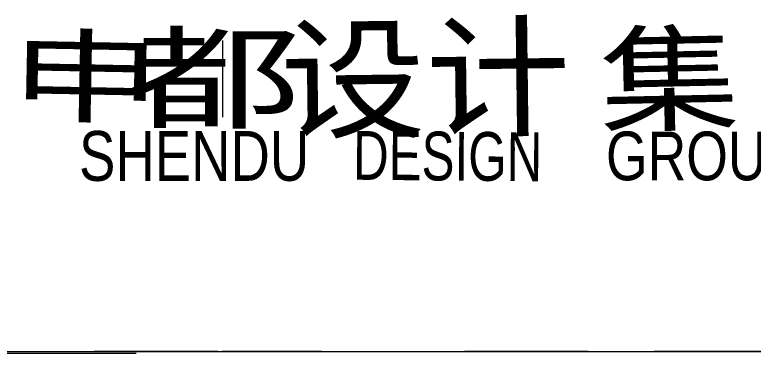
# Model space of a CAD drawing. Extents: x 233 to 5195, y 274 to 7291.
# Drawn here: x 951 to 2314, y 5634 to 6258 of the extents above; entities that cross this region are included whole.
import ezdxf

# ---------------------------------------------------------------- set-up
doc = ezdxf.new("R2010")
doc.units = 0
doc.layers.add('OCR_TEXT', color=6, linetype='Continuous', lineweight=0)
doc.layers.add('TRACE_STRAIGHT', color=5, linetype='Continuous', lineweight=0)
doc.styles.add('wqy-unicode', font='wqy-unicode.lff')

msp = doc.modelspace()

# ---------------------------------------------------------------- linework, layer by layer
at = {"layer": 'TRACE_STRAIGHT', "color": 5}
for p, q in [((1334.5, 6210.9), (1334.6, 6069.6)), ((833.1, 5637.8), (2705.6, 5637.8)), ((833.1, 5634.5), (1175.6, 5634.5)), ((1098, 5638), (1326, 5638)), ((1334, 5638), (1517, 5638)), ((1781, 5638), (2009, 5638)), ((2131, 5638), (2359, 5638))]:
    msp.add_line(p, q, dxfattribs=at)

# ---------------------------------------------------------------- texts
at = {"layer": 'OCR_TEXT', "color": 6, "style": 'wqy-unicode'}
for s, height, rotation, width, p in [('设计', 178.75, 0.7239, 1.097831, (1442.6, 6048.4)), ('集', 156.6, 1.1985, 1.207089, (2031.6, 6058.5)), ('申', 138.1, -1.0759, 1.498215, (940.2, 6077.3)), ('DESIGN', 89.91, -0.4658, 0.75726, (1575.1, 5954.2))]:
    msp.add_text(s, height=height, rotation=rotation, dxfattribs=dict(at, width=width)).set_placement(p)
for s, height, width, p in [('都', 152.4, 1.536416, (1161, 6065.1)), ('SHENDU', 91.86, 0.818616, (1070, 5952.2)), ('GROUP', 89.8, 0.822077, (2042, 5953.2))]:
    msp.add_text(s, height=height, dxfattribs=dict(at, width=width)).set_placement(p)

doc.saveas('drawing.dxf')
